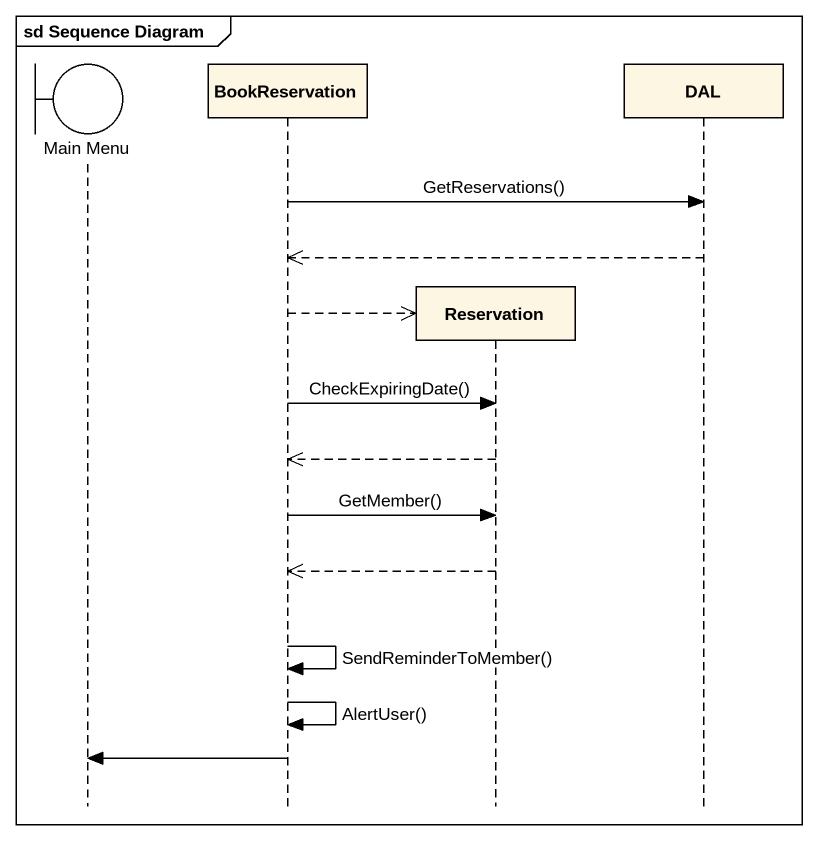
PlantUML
@startuml
mainframe sd Sequence Diagram
hide footbox
boundary "Main Menu" as Main_Menu
participant BookReservation
participant Reservation
participant DAL

BookReservation -> DAL : GetReservations()
DAL -->> BookReservation
BookReservation -->> Reservation **
BookReservation -> Reservation : CheckExpiringDate()
Reservation -->> BookReservation
BookReservation -> Reservation : GetMember()
Reservation -->> BookReservation
BookReservation -> BookReservation : SendReminderToMember()
BookReservation -> BookReservation : AlertUser()
BookReservation -> Main_Menu
@enduml
